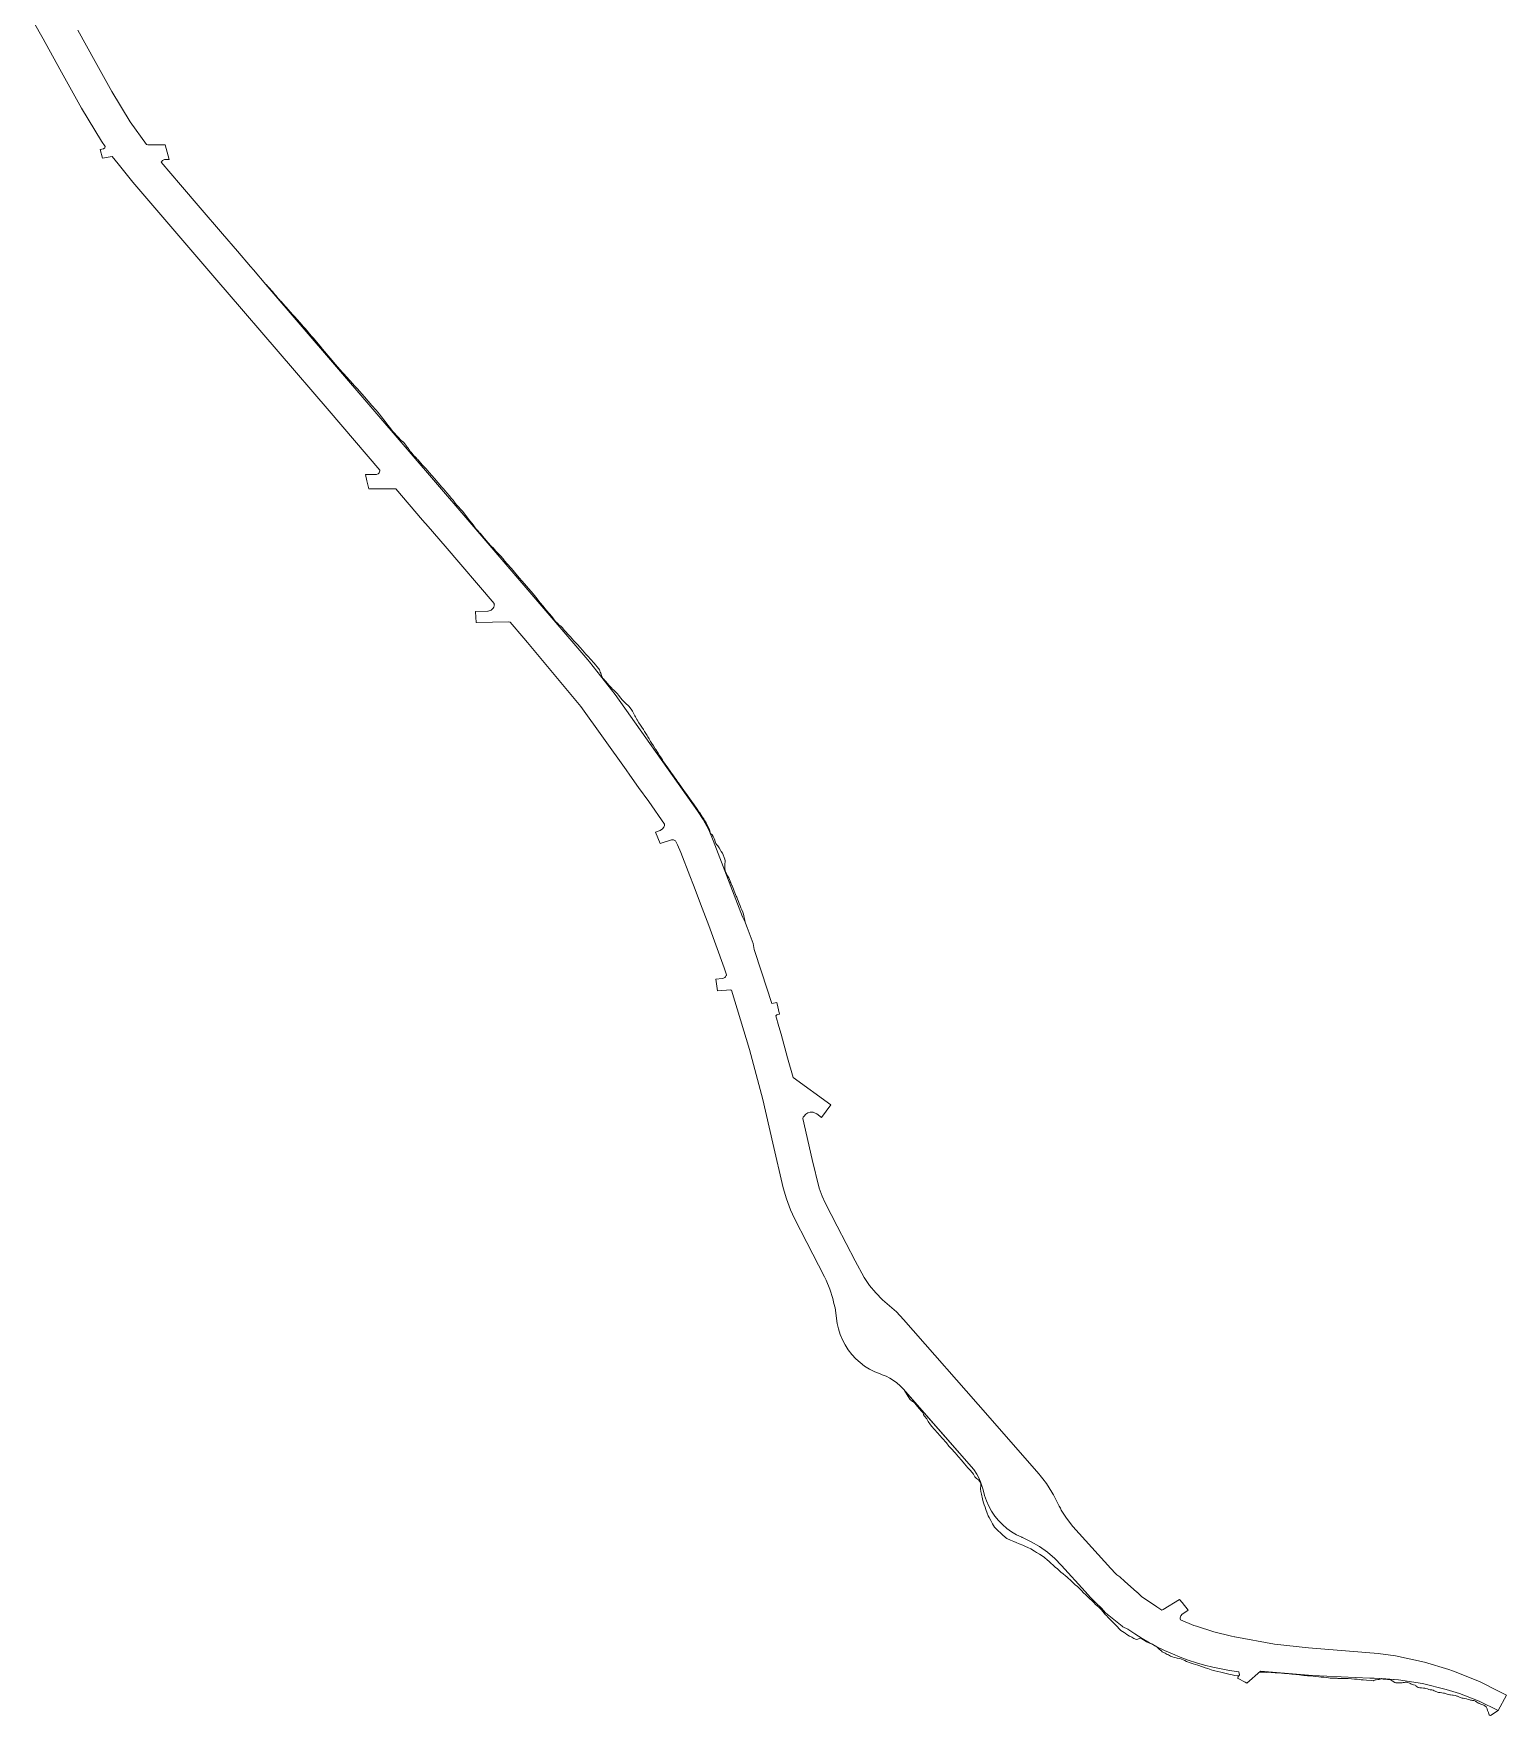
# Model space of a CAD drawing. Header units: inches. Extents: x 704148 to 723432, y 7075344 to 7101810.
# Drawn here: x 717151 to 718431, y 7078696 to 7080157 of the extents above; entities that cross this region are included whole.
import ezdxf

# ---------------------------------------------------------------- set-up
doc = ezdxf.new("R2010")
doc.units = ezdxf.units.IN
doc.header["$MEASUREMENT"] = 0
doc.layers.add('gisdb.gisadmin', color=7, linetype='Continuous', lineweight=9, true_color=0xccf5fc)

msp = doc.modelspace()

# ---------------------------------------------------------------- linework, layer by layer
at = {"layer": 'gisdb.gisadmin'}
msp.add_lwpolyline([(717189.6353, 7080160.0629), (717204.664, 7080132.8843), (717219.0861, 7080106.8027), (717235.2405, 7080080.3799), (717249.4613, 7080060.7335), (717250.4454, 7080060.5016), (717265.6669, 7080060.3555), (717268.9725, 7080047.5899), (717264.9596, 7080047.6157), (717263.1556, 7080046.9722), (717262.3167, 7080045.7903), (717262.179, 7080045.2718), (717278.8755, 7080025.8065), (717296.1113, 7080005.7125), (717315.4853, 7079983.1257), (717328.407, 7079968.0611), (717339.8006, 7079954.7781), (717342.4075, 7079951.7389), (717353.1886, 7079939.17), (717353.1887, 7079939.1699), (717505.6993, 7079761.3683), (717525.2313, 7079738.5973), (717632.9768, 7079612.9842), (717634.4167, 7079611.2964), (717656.6141, 7079582.6955), (717728.226, 7079481.6116), (717733.1489, 7079474.0504), (717737.9081, 7079465.2186), (717741.8794, 7079456.0056), (717767.169, 7079389.4963), (717769.5683, 7079385.0252), (717769.9317, 7079384.0397), (717771.3485, 7079380.1976), (717776.4878, 7079366.2603), (717777.5674, 7079361.1913), (717783.8622, 7079341.8598), (717792.7889, 7079314.1957), (717796.9778, 7079315.0959), (717799.5139, 7079304.9306), (717797.9952, 7079304.5455), (717797.2591, 7079304.315), (717796.6373, 7079303.9306), (717796.1363, 7079303.3983), (717798.819, 7079294.1455), (717800.7647, 7079287.676), (717806.536, 7079267.1256), (717811.2682, 7079249.9068), (717843.9228, 7079226.2211), (717836.0258, 7079215.1169), (717831.7563, 7079218.3042), (717829.9795, 7079219.2989), (717828.6776, 7079219.6906), (717826.6469, 7079219.8412), (717825.9699, 7079219.773), (717824.0102, 7079219.22), (717822.2604, 7079218.1787), (717820.4569, 7079216.1574), (717820.1245, 7079215.5637), (717819.6054, 7079214.249), (717827.828, 7079178.5955), (717833.9185, 7079153.6258), (717836.5138, 7079146.6795), (717839.1703, 7079141.0078), (717849.6194, 7079120.6843), (717865.154, 7079090.4693), (717872.903, 7079076.2032), (717877.7115, 7079069.2612), (717883.1068, 7079062.7647), (717889.0477, 7079056.7632), (717900.9936, 7079046.3388), (717907.3315, 7079039.7012), (717980.3664, 7078956.2051), (718024.6912, 7078905.5312), (718024.9787, 7078905.1968), (718025.8479, 7078904.1857), (718028.1575, 7078901.1965), (718031.3524, 7078897.0614), (718036.2151, 7078889.4845), (718036.964, 7078888.0577), (718037.413, 7078887.2021), (718040.3989, 7078881.5127), (718042.5543, 7078877.4059), (718043.5365, 7078875.5342), (718044.3232, 7078874.0352), (718048.8843, 7078866.9282), (718054.4305, 7078859.75), (718087.342, 7078823.1629), (718091.3764, 7078818.8199), (718092.6936, 7078817.8275), (718095.1736, 7078815.959), (718099.5988, 7078811.9419), (718107.0782, 7078805.1522), (718110.0105, 7078802.7691), (718110.2227, 7078802.5966), (718110.8156, 7078801.9961), (718113.8945, 7078798.8776), (718127.2167, 7078789.7675), (718131.6817, 7078787.0787), (718131.6841, 7078787.0771), (718131.6842, 7078787.0772), (718132.8939, 7078787.56), (718132.894, 7078787.56), (718147.1389, 7078796.3326), (718149.2421, 7078793.7091), (718154.5227, 7078787.1222), (718149.2014, 7078783.1925), (718149.2012, 7078783.1924), (718148.4872, 7078782.5041), (718148.1211, 7078781.9521), (718147.8564, 7078781.3449), (718147.6662, 7078780.3713), (718147.7344, 7078779.3817), (718147.922, 7078778.7464), (718147.9686, 7078778.633), (718159.5121, 7078773.8208), (718161.7022, 7078773.1011), (718176.9993, 7078768.0737), (718192.2241, 7078764.5049), (718194.9209, 7078763.8727), (718194.9211, 7078763.8727), (718195.0061, 7078763.8527), (718229.5048, 7078757.5685), (718259.0587, 7078754.2825), (718319.6207, 7078749.3758), (718334.6876, 7078747.2598), (718359.8184, 7078741.9199), (718381.1306, 7078735.4058), (718384.3881, 7078734.4101), (718386.0281, 7078733.7477), (718408.2098, 7078724.7874), (718424.8132, 7078716.3291), (718431.1022, 7078713.1252), (718423.9465, 7078699.8948), (718423.9449, 7078699.8919), (718407.5474, 7078707.9638), (718390.5089, 7078714.5758), (718378.9043, 7078718.1354), (718358.3126, 7078723.2423), (718337.3705, 7078726.5325), (718316.2213, 7078727.9849), (718312.5474, 7078728.0487), (718262.7111, 7078730.3093), (718217.4513, 7078733.9762), (718205.5215, 7078723.6281), (718204.1149, 7078724.3492), (718197.3095, 7078727.8383), (718198.5925, 7078729.9035), (718198.5926, 7078729.9036), (718199.2408, 7078730.947), (718198.5265, 7078733.4969), (718190.6104, 7078734.6354), (718183.3142, 7078735.943), (718176.0673, 7078737.5013), (718168.8785, 7078739.3085), (718161.7563, 7078741.3625), (718154.7091, 7078743.6607), (718147.7453, 7078746.2005), (718140.8732, 7078748.9788), (718134.1009, 7078751.9924), (718127.4366, 7078755.2376), (718123.7615, 7078757.1868), (718122.9053, 7078757.6932), (718122.8046, 7078757.6943), (718120.8881, 7078758.7107), (718114.4632, 7078762.4074), (718108.1695, 7078766.3233), (718102.0146, 7078770.454), (718097.7034, 7078772.6685), (718097.2752, 7078772.9819), (718082.604, 7078784.7654), (718079.3689, 7078788.6123), (718074.4401, 7078793.2896), (718069.6615, 7078798.1203), (718065.0381, 7078803.0996), (718044.6299, 7078825.7871), (718038.7138, 7078831.8131), (718032.295, 7078837.3006), (718025.4224, 7078842.2077), (718018.1482, 7078846.4972), (718010.5279, 7078850.1364), (718010.3258, 7078850.222), (718010.0095, 7078850.3568), (718005.4752, 7078852.5427), (718001.1488, 7078855.1156), (717997.063, 7078858.0557), (717993.249, 7078861.3408), (717989.7359, 7078864.9457), (717986.5503, 7078868.8431), (717983.7165, 7078873.0034), (717981.2561, 7078877.3948), (717979.1878, 7078881.9839), (717977.5273, 7078886.7358), (717976.2873, 7078891.6144), (717975.3782, 7078895.1908), (717974.1609, 7078898.6745), (717972.6447, 7078902.0388), (717970.8409, 7078905.2581), (717968.1866, 7078909.1549), (717906.8467, 7078979.4192), (717904.3009, 7078982.0906), (717901.5319, 7078984.53), (717898.5609, 7078986.7188), (717895.4105, 7078988.6403), (717892.1045, 7078990.2799), (717888.6683, 7078991.6251), (717886.8176, 7078992.2582), (717882.1579, 7078994.1623), (717877.6819, 7078996.4652), (717873.4237, 7078999.1495), (717869.4156, 7079002.1947), (717865.6882, 7079005.5776), (717862.2698, 7079009.2726), (717859.1865, 7079013.2514), (717856.4616, 7079017.4838), (717854.116, 7079021.9375), (717852.1675, 7079026.5788), (717850.631, 7079031.3722), (717849.518, 7079036.2813), (717847.6949, 7079049.6358), (717846.8012, 7079053.5778), (717845.8278, 7079057.8715), (717843.25, 7079065.9132), (717839.9811, 7079073.6996), (717838.5352, 7079076.6326), (717823.1553, 7079106.5466), (717812.4901, 7079127.2906), (717808.8959, 7079134.964), (717805.3847, 7079144.3619), (717802.7059, 7079154.0301), (717793.7824, 7079192.7228), (717784.9718, 7079230.9258), (717773.4679, 7079274.2743), (717757.7915, 7079325.8395), (717757.2775, 7079325.9449), (717757.0754, 7079325.9863), (717745.4589, 7079325.1961), (717744.06, 7079335.4842), (717749.6667, 7079335.9114), (717750.8671, 7079336.2709), (717751.9335, 7079336.9288), (717752.5337, 7079337.5118), (717753.2221, 7079338.5588), (717753.3332, 7079338.8282), (717753.4405, 7079339.0883), (717751.2668, 7079345.1583), (717737.9426, 7079381.9507), (717732.172, 7079397.127), (717724.5696, 7079417.1205), (717721.5094, 7079425.1686), (717721.5091, 7079425.1694), (717713.8382, 7079445.3432), (717710.9032, 7079452.152), (717710.9029, 7079452.1528), (717709.0973, 7079455.6732), (717709.0671, 7079455.732), (717707.4522, 7079456.3512), (717705.4608, 7079456.3853), (717695.7443, 7079453.2851), (717695.7387, 7079453.2834), (717691.7634, 7079463.163), (717695.7216, 7079464.5694), (717697.8493, 7079465.9021), (717697.8494, 7079465.9021), (717697.8494, 7079465.9022), (717699.0173, 7079467.5433), (717699.4837, 7079468.9838), (717699.5785, 7079470.1528), (717685.7567, 7079489.663), (717677.0515, 7079501.9508), (717669.3725, 7079512.7902), (717666.0869, 7079517.4279), (717626.7587, 7079572.2801), (717580.5444, 7079628.0329), (717577.2793, 7079631.8395), (717565.3388, 7079645.7601), (717563.8384, 7079645.9638), (717536.2371, 7079645.4645), (717535.7022, 7079645.4549), (717535.1893, 7079654.6438), (717535.1682, 7079655.0216), (717546.0019, 7079655.3183), (717546.2991, 7079655.3395), (717546.2992, 7079655.3395), (717546.2993, 7079655.3395), (717547.0063, 7079655.434), (717548.8796, 7079656.1745), (717550.0549, 7079657.1286), (717550.0551, 7079657.1287), (717550.0552, 7079657.1288), (717550.6835, 7079657.9207), (717551.1646, 7079658.8094), (717551.1649, 7079658.8098), (717551.1649, 7079658.8099), (717551.4845, 7079659.7689), (717551.5804, 7079660.2656), (717551.5805, 7079660.2657), (717551.6327, 7079660.769), (717551.5894, 7079660.7893), (717551.6062, 7079661.77), (717508.8548, 7079711.6109), (717494.0156, 7079728.9108), (717489.2947, 7079734.4146), (717465.9982, 7079761.5744), (717465.9982, 7079761.5745), (717455.1643, 7079761.5343), (717442.4943, 7079761.4874), (717440.9145, 7079768.4674), (717439.6982, 7079773.8414), (717439.7005, 7079773.8415), (717449.1648, 7079773.9557), (717450.6808, 7079774.5942), (717451.6084, 7079775.533), (717452.2288, 7079777.0564), (717452.2376, 7079777.6169), (717408.0133, 7079829.175), (717319.4236, 7079932.4556), (717312.2098, 7079940.8657), (717237.5286, 7080027.9313), (717224.6755, 7080044.0995), (717219.6511, 7080050.4198), (717211.1393, 7080048.8209), (717209.0615, 7080056.4971), (717211.8507, 7080057.0787), (717213.0244, 7080057.9291), (717213.5506, 7080058.952), (717210.3521, 7080063.6298), (717192.8326, 7080092.2855), (717174.0335, 7080126.2825), (717159.5162, 7080152.5364), (717151.2651, 7080167.4649)], dxfattribs=at)
for points in [[(717768.244, 7079391.871), (717769.5683, 7079385.0252), (717767.169, 7079389.4963), (717741.8794, 7079456.0056), (717737.9081, 7079465.2186), (717733.1489, 7079474.0504), (717728.226, 7079481.6116), (717656.6141, 7079582.6955), (717634.4167, 7079611.2964), (717632.9768, 7079612.9842), (717525.2313, 7079738.5973), (717505.6993, 7079761.3683), (717353.1887, 7079939.1699), (717353.3879, 7079938.9642), (717355.1196, 7079937.1559), (717356.1124, 7079936.0313), (717356.7709, 7079935.2787), (717357.4294, 7079934.5261), (717358.088, 7079933.7735), (717359.0758, 7079932.6445), (717359.7343, 7079931.8919), (717360.9956, 7079930.3389), (717361.6249, 7079929.5612), (717362.8913, 7079928.0125), (717363.8472, 7079926.8561), (717364.7937, 7079925.6918), (717365.4246, 7079924.9156), (717365.9787, 7079924.732), (717368.3056, 7079922.1168), (717369.9678, 7079920.2488), (717371.2975, 7079918.7545), (717372.2948, 7079917.6337), (717374.6217, 7079915.0185), (717376.2839, 7079913.1505), (717377.946, 7079911.2825), (717380.273, 7079908.6673), (717382.6, 7079906.0521), (717384.2621, 7079904.1841), (717385.9242, 7079902.3161), (717387.5653, 7079900.4301), (717390.1496, 7079897.3769), (717391.1187, 7079896.2319), (717392.7339, 7079894.3237), (717394.3491, 7079892.4154), (717395.6412, 7079890.8888), (717397.2564, 7079888.9806), (717398.5486, 7079887.4539), (717400.4868, 7079885.164), (717402.425, 7079882.8741), (717404.3632, 7079880.5842), (717406.9475, 7079877.531), (717409.2088, 7079874.8594), (717410.824, 7079872.9512), (717413.7313, 7079869.5163), (717415.6695, 7079867.2264), (717417.6478, 7079864.9708), (717419.6464, 7079862.7328), (717421.312, 7079860.8677), (717422.9775, 7079859.0026), (717426.3152, 7079855.2782), (717428.3254, 7079853.05), (717430.3355, 7079850.8218), (717432.3457, 7079848.5936), (717434.6908, 7079845.994), (717436.366, 7079844.1371), (717438.7112, 7079841.5376), (717442.0458, 7079837.8105), (717445.2955, 7079834.0106), (717448.8702, 7079829.8306), (717451.7949, 7079826.4107), (717453.6301, 7079824.0324), (717456.7363, 7079820.1094), (717459.5015, 7079816.5526), (717461.6488, 7079813.7833), (717463.0064, 7079811.6541), (717464.4391, 7079810.2481), (717466.8322, 7079807.6895), (717468.8188, 7079805.4412), (717469.4415, 7079804.6578), (717470.546, 7079803.629), (717472.5928, 7079802.0909), (717473.8927, 7079800.571), (717474.8094, 7079799.3811), (717476.0164, 7079797.7814), (717476.9351, 7079796.5932), (717477.7377, 7079795.3054), (717478.4644, 7079793.9526), (717479.3046, 7079793.3558), (717480.0282, 7079792.659), (717481.1018, 7079790.9449), (717481.6386, 7079790.0879), (717482.2296, 7079789.9361), (717482.9614, 7079789.2463), (717483.6931, 7079788.5565), (717484.0431, 7079788.198), (717484.3649, 7079787.8152), (717484.6849, 7079787.4309), (717485.0049, 7079787.0467), (717485.9649, 7079785.8939), (717489.302, 7079782.1689), (717490.6448, 7079780.6858), (717492.3234, 7079778.832), (717495.3405, 7079775.4912), (717497.2903, 7079773.2113), (717499.8901, 7079770.1713), (717502.4898, 7079767.1313), (717503.1397, 7079766.3713), (717505.7395, 7079763.3314), (717507.3643, 7079761.4314), (717510.2872, 7079758.0099), (717512.2311, 7079755.7248), (717514.4989, 7079753.0589), (717515.7948, 7079751.5355), (717517.5855, 7079749.1191), (717517.8715, 7079748.7056), (717518.7717, 7079747.5016), (717520.6115, 7079745.786), (717522.6512, 7079743.5831), (717523.9041, 7079742.0228), (717527.6476, 7079737.329), (717528.5832, 7079736.1553), (717530.4544, 7079733.8079), (717532.3256, 7079731.4605), (717533.2609, 7079730.2866), (717534.375, 7079728.6072), (717536.2464, 7079726.26), (717536.9279, 7079725.5271), (717538.5356, 7079723.6124), (717538.8529, 7079723.1194), (717539.1812, 7079722.8487), (717542.7323, 7079718.6485), (717545.0262, 7079716.005), (717545.7061, 7079715.2707), (717546.3859, 7079714.5363), (717547.0657, 7079713.802), (717548.0855, 7079712.7005), (717549.4452, 7079711.2318), (717550.4649, 7079710.1303), (717551.8246, 7079708.6616), (717553.1549, 7079707.1677), (717554.8655, 7079705.3413), (717556.9532, 7079703.1796), (717559.3097, 7079700.5897), (717560.601, 7079699.0624), (717562.8607, 7079696.3895), (717566.4118, 7079692.1894), (717569.0112, 7079689.1491), (717570.6561, 7079687.2663), (717573.2737, 7079684.2417), (717575.8691, 7079681.198), (717577.8157, 7079678.9152), (717579.4356, 7079677.011), (717585.2595, 7079670.1492), (717588.7596, 7079665.9053), (717591.5956, 7079662.4093), (717593.8316, 7079659.716), (717597.0482, 7079655.8878), (717601.5384, 7079650.5169), (717602.9965, 7079648.4739), (717603.5796, 7079647.6566), (717604.8225, 7079646.0877), (717606.691, 7079644.3968), (717607.8126, 7079643.3826), (717609.3086, 7079642.0309), (717610.431, 7079641.0174), (717610.7804, 7079640.6583), (717612.4439, 7079638.7915), (717613.4424, 7079637.6718), (717615.7738, 7079635.0604), (717617.7736, 7079632.8233), (717620.776, 7079629.47), (717622.1114, 7079627.9805), (717623.7816, 7079626.1194), (717626.1214, 7079623.5152), (717628.1285, 7079621.2844), (717631.1418, 7079617.9404), (717632.8172, 7079616.0838), (717635.5425, 7079613.0651), (717637.9887, 7079610.3543), (717639.7376, 7079608.4175), (717640.7425, 7079607.2181), (717642.3636, 7079605.1753), (717642.9215, 7079604.2855), (717643.3631, 7079603.3032), (717643.7343, 7079602.2668), (717644.1051, 7079601.2321), (717644.8772, 7079599.1936), (717645.9005, 7079596.7019), (717646.4022, 7079596.4344), (717646.7752, 7079596.0669), (717647.4957, 7079595.3119), (717648.1093, 7079594.4746), (717648.7937, 7079593.6911), (717649.8212, 7079592.5158), (717651.536, 7079590.5562), (717651.8793, 7079590.1641), (717653.3097, 7079588.6365), (717654.4289, 7079587.5225), (717655.209, 7079586.8032), (717656.3558, 7079585.705), (717657.4476, 7079584.5649), (717658.5254, 7079583.4387), (717659.4563, 7079582.2599), (717660.6353, 7079580.6441), (717661.2251, 7079579.8364), (717662.8888, 7079577.9513), (717663.2551, 7079577.598), (717665.0285, 7079575.7906), (717666.527, 7079574.4011), (717667.7185, 7079573.407), (717668.7873, 7079572.3259), (717669.4135, 7079571.544), (717670.5517, 7079569.8993), (717671.6614, 7079568.2344), (717672.8749, 7079566.0304), (717673.797, 7079564.2326), (717674.2487, 7079563.327), (717675.4212, 7079561.0939), (717675.7059, 7079560.6829), (717677.2658, 7079558.1114), (717678.6322, 7079556.0156), (717679.7434, 7079554.3518), (717681.1218, 7079552.2646), (717682.2177, 7079550.5899), (717683.2966, 7079548.9032), (717684.349, 7079547.1978), (717685.1237, 7079545.9083), (717686.0846, 7079544.138), (717687.4282, 7079542.0261), (717688.5074, 7079540.3396), (717689.8573, 7079538.2321), (717691.4786, 7079535.7042), (717692.0194, 7079534.8618), (717693.3722, 7079532.7563), (717693.9119, 7079531.9132), (717695.2592, 7079529.8039), (717696.6075, 7079527.6953), (717697.6869, 7079526.009), (717698.7671, 7079524.3232), (717700.1634, 7079522.2486), (717700.7408, 7079521.4321), (717701.8961, 7079519.7995), (717703.052, 7079518.1674), (717703.9194, 7079516.9437), (717705.6552, 7079514.4968), (717706.8126, 7079512.8657), (717708.5486, 7079510.419), (717709.7059, 7079508.7879), (717710.5739, 7079507.5646), (717711.4408, 7079506.3404), (717711.7293, 7079505.932), (717713.7494, 7079503.0739), (717715.4819, 7079500.6247), (717715.7708, 7079500.2166), (717716.3485, 7079499.4003), (717717.2153, 7079498.1761), (717718.0822, 7079496.9521), (717719.5277, 7079494.9123), (717721.5523, 7079492.0573), (717722.9992, 7079490.0186), (717723.8676, 7079488.7955), (717725.3155, 7079486.7574), (717727.3435, 7079483.9048), (717729.4734, 7079480.9103), (717730.1436, 7079479.9679), (717732.3463, 7079476.5728), (717733.5541, 7079474.6006), (717734.4605, 7079473.1213), (717735.6477, 7079471.1347), (717735.9174, 7079470.6227), (717736.996, 7079468.5756), (717738.3452, 7079466.0161), (717738.6067, 7079465.4998), (717739.2445, 7079463.2455), (717739.5464, 7079462.1168), (717739.7672, 7079461.5848), (717740.7821, 7079460.767), (717741.8419, 7079459.3253), (717742.6594, 7079457.7743), (717743.1139, 7079456.1353), (717743.5649, 7079454.702), (717744.1284, 7079453.3115), (717745.1189, 7079452.0834), (717745.7837, 7079451.2663), (717746.9589, 7079449.5734), (717748.2908, 7079447.4052), (717748.6827, 7079446.4844), (717749.8215, 7079444.7777), (717750.4646, 7079443.4175), (717751.3217, 7079441.0687), (717751.8354, 7079439.6593), (717752.2507, 7079438.2124), (717752.2341, 7079437.1363), (717752.005, 7079435.9793), (717751.8617, 7079435.3899), (717751.8825, 7079433.793), (717751.9166, 7079432.7362), (717751.9506, 7079431.6792), (717752.1507, 7079429.6156), (717752.7734, 7079428.2476), (717753.6955, 7079426.4585), (717754.3886, 7079425.1173), (717755.3231, 7079423.3329), (717755.953, 7079421.9676), (717756.5214, 7079420.579), (717756.7106, 7079420.116), (717757.0892, 7079419.1901), (717757.4679, 7079418.2643), (717758.0361, 7079416.8756), (717758.2256, 7079416.4127), (717758.794, 7079415.024), (717759.3444, 7079413.6285), (717760.0785, 7079411.7679), (717760.629, 7079410.3725), (717761.2494, 7079409.0036), (717761.8601, 7079407.6311), (717762.2343, 7079406.7035), (717762.9615, 7079404.8403), (717763.6811, 7079402.9742), (717764.4367, 7079401.1218), (717765.1637, 7079399.2586), (717765.9482, 7079397.4172), (717766.7157, 7079395.5693), (717767.4844, 7079393.7219)], [(718108.1695, 7078766.3233), (718114.4632, 7078762.4074), (718120.8881, 7078758.7107), (718122.8046, 7078757.6943), (718122.2978, 7078757.7), (718118.4284, 7078759.6021), (718117.9518, 7078759.8535), (718116.5595, 7078760.6736), (718115.6313, 7078761.2202), (718114.2391, 7078762.04), (718113.3107, 7078762.5865), (718111.987, 7078762.4874), (718110.8565, 7078761.6822), (718109.551, 7078761.6428), (718107.4623, 7078762.425), (718105.4959, 7078763.4122), (718103.5681, 7078764.4664), (718101.2499, 7078765.9275), (718099.9394, 7078766.922), (718098.9786, 7078767.4598), (718096.1998, 7078769.2281), (718094.2343, 7078771.1802), (718093.0991, 7078772.4019), (718091.6249, 7078774.0708), (718089.7415, 7078776.0866), (718087.8075, 7078778.0238), (718086.2743, 7078779.5822), (718085.124, 7078780.7459), (718083.5882, 7078782.29), (718082.8211, 7078783.0609), (718081.7143, 7078784.2649), (718079.2781, 7078787.2202), (718076.9672, 7078789.494), (718074.1922, 7078792.062), (718072.6062, 7078793.531), (718071.0196, 7078795.0015), (718068.6994, 7078797.2696), (718066.8233, 7078799.2165), (718065.2499, 7078800.7087), (718063.6294, 7078802.1373), (718061.9624, 7078804.0004), (718060.2116, 7078805.7881), (718058.3514, 7078807.4774), (718056.4771, 7078809.154), (718055.3529, 7078810.1604), (718053.9171, 7078811.5589), (718053.2519, 7078812.3056), (718052.0477, 7078813.2399), (718050.6285, 7078814.6534), (718049.1914, 7078816.0508), (718047.8983, 7078816.9052), (718045.8904, 7078818.4616), (718043.9768, 7078820.103), (718042.482, 7078821.4484), (718040.9879, 7078822.7945), (718039.0794, 7078824.4403), (718037.2299, 7078826.1393), (718035.2871, 7078827.7543), (718033.4614, 7078829.4746), (718032.3908, 7078830.5292), (718029.7715, 7078832.8807), (718027.6103, 7078834.2993), (718025.3666, 7078835.6436), (718022.6832, 7078837.265), (718020.9001, 7078838.3511), (718017.8166, 7078840.2851), (718015.3372, 7078841.4174), (718013.3381, 7078842.3092), (718010.8404, 7078843.4251), (718007.8425, 7078844.7635), (718005.2382, 7078845.7835), (718003.1415, 7078846.5876), (718000.0981, 7078847.885), (717997.1263, 7078849.247), (717995.9597, 7078850.2151), (717992.9463, 7078852.8847), (717991.4452, 7078854.2245), (717989.5721, 7078855.9022), (717987.7442, 7078857.6206), (717986.4163, 7078859.1162), (717984.5906, 7078862.1816), (717983.0747, 7078864.8532), (717981.5157, 7078867.4859), (717980.8232, 7078868.8806), (717979.9056, 7078871.4178), (717978.8318, 7078874.487), (717978.1502, 7078876.564), (717977.2141, 7078878.4121), (717976.4296, 7078881.069), (717975.7854, 7078883.8521), (717974.8877, 7078887.7523), (717974.4443, 7078890.0435), (717974.0235, 7078892.3552), (717974.4115, 7078895.3942), (717974.36, 7078896.693), (717973.355, 7078899.1516), (717972.307, 7078900.2265), (717970.6399, 7078901.4169), (717969.32, 7078902.9198), (717968.024, 7078905.1166), (717966.7634, 7078906.6727), (717965.1211, 7078908.558), (717963.1503, 7078910.8204), (717960.1941, 7078914.2139), (717957.5664, 7078917.2304), (717954.9387, 7078920.2469), (717951.9825, 7078923.6405), (717948.6979, 7078927.4111), (717946.7271, 7078929.6734), (717944.4279, 7078932.3129), (717940.8148, 7078936.4605), (717936.8732, 7078940.9853), (717934.2455, 7078944.0018), (717931.6178, 7078947.0183), (717929.9755, 7078948.9036), (717929.6679, 7078949.2995), (717929.405, 7078949.7355), (717929.142, 7078950.1714), (717928.5782, 7078951.0093), (717928.3289, 7078951.4576), (717927.4065, 7078953.318), (717925.4635, 7078955.6053), (717924.5107, 7078956.7658), (717924.2362, 7078958.5365), (717923.2508, 7078959.6676), (717920.9515, 7078962.3071), (717918.3238, 7078965.3236), (717916.6815, 7078967.2089), (717915.9885, 7078967.9305), (717914.9823, 7078968.3704), (717913.0703, 7078970.0132), (717912.6851, 7078970.3392), (717908.0549, 7078978.0353), (717968.1866, 7078909.1549), (717970.8409, 7078905.2581), (717972.6447, 7078902.0388), (717974.1609, 7078898.6745), (717975.3782, 7078895.1908), (717976.2873, 7078891.6144), (717977.5273, 7078886.7358), (717979.1878, 7078881.9839), (717981.2561, 7078877.3948), (717983.7165, 7078873.0034), (717986.5503, 7078868.8431), (717989.7359, 7078864.9457), (717993.249, 7078861.3408), (717997.063, 7078858.0557), (718001.1488, 7078855.1156), (718005.4752, 7078852.5427), (718010.0095, 7078850.3568), (718010.3258, 7078850.222), (718010.5279, 7078850.1364), (718018.1482, 7078846.4972), (718025.4224, 7078842.2077), (718032.295, 7078837.3006), (718038.7138, 7078831.8131), (718044.6299, 7078825.7871), (718065.0381, 7078803.0996), (718069.6615, 7078798.1203), (718074.4401, 7078793.2896), (718079.3689, 7078788.6123), (718082.604, 7078784.7654), (718097.2752, 7078772.9819), (718097.7034, 7078772.6685), (718102.0146, 7078770.454)], [(718199.2408, 7078730.947), (718198.5926, 7078729.9036), (718198.7684, 7078730.2921), (718197.758, 7078729.9627), (718197.2173, 7078729.9973), (718195.0813, 7078730.3151), (718192.9587, 7078730.7142), (718191.378, 7078731.0745), (718189.8017, 7078731.4532), (718187.702, 7078731.9585), (718182.9838, 7078733.0979), (718180.3654, 7078733.7323), (718177.7482, 7078734.3678), (718176.7015, 7078734.6223), (718174.6097, 7078735.1378), (718171.5408, 7078736.1712), (718169.4982, 7078736.8604), (718166.9481, 7078737.7222), (718162.874, 7078739.1023), (718160.8391, 7078739.7929), (718158.8052, 7078740.4842), (718156.2638, 7078741.349), (718153.2683, 7078742.5402), (718151.7865, 7078743.1762), (718148.8268, 7078744.4481), (718147.2562, 7078744.873), (718145.122, 7078745.3612), (718144.0525, 7078745.6061), (718142.4453, 7078745.9744), (718140.8607, 7078746.4074), (718139.3694, 7078747.0662), (718137.4285, 7078748.0517), (718136.459, 7078748.5445), (718134.5219, 7078749.53), (718132.5968, 7078750.5369), (718132.1242, 7078750.8063), (718131.3004, 7078751.5969), (718130.8392, 7078751.8869), (718129.1378, 7078753.3301), (718127.5, 7078754.8747), (718125.6843, 7078756.0495), (718123.7618, 7078757.1866), (718127.4366, 7078755.2376), (718134.1009, 7078751.9924), (718140.8732, 7078748.9788), (718147.7453, 7078746.2005), (718154.7091, 7078743.6607), (718161.7563, 7078741.3625), (718168.8785, 7078739.3085), (718176.0673, 7078737.5013), (718183.3142, 7078735.943), (718190.6104, 7078734.6354), (718198.5265, 7078733.4969)], [(718217.4513, 7078733.9762), (718262.7111, 7078730.3093), (718312.5474, 7078728.0487), (718316.2213, 7078727.9849), (718325.9055, 7078727.3199), (718325.8973, 7078727.3118), (718325.383, 7078727.0557), (718324.882, 7078726.9137), (718324.4077, 7078727.0184), (718323.9474, 7078727.2589), (718323.4746, 7078727.3847), (718322.9965, 7078727.4596), (718322.5153, 7078727.5039), (718321.5112, 7078727.154), (718321.0103, 7078726.9794), (718320.5127, 7078726.8322), (718319.5348, 7078726.7112), (718318.068, 7078726.4985), (718317.0804, 7078726.4247), (718316.5603, 7078726.197), (718316.0403, 7078725.9693), (718315.5202, 7078725.7415), (718314.0236, 7078725.8451), (718309.5363, 7078726.1833), (718306.5447, 7078726.4089), (718305.049, 7078726.5216), (718301.5706, 7078726.9302), (718299.0712, 7078727.0386), (718296.5816, 7078727.2684), (718293.5941, 7078727.5442), (718291.5965, 7078727.6538), (718289.0761, 7078727.5033), (718286.0846, 7078727.7304), (718284.5814, 7078727.7514), (718284.0822, 7078727.7814), (718283.0886, 7078727.9008), (718281.586, 7078727.9297), (718280.0832, 7078727.955), (718278.0814, 7078728.0134), (718276.5906, 7078728.1887), (718274.6069, 7078728.47), (718272.6182, 7078728.6902), (718272.1138, 7078728.6565), (718270.125, 7078728.8754), (718268.1284, 7078728.9985), (718265.1444, 7078729.3177), (718263.1574, 7078729.5581), (718260.6698, 7078729.8123), (718258.1778, 7078730.0131), (718256.1895, 7078730.2386), (718255.1957, 7078730.3554), (718253.2069, 7078730.5737), (718251.2194, 7078730.8098), (718249.2281, 7078730.9975), (718248.2347, 7078731.1201), (718244.7445, 7078731.3821), (718242.2582, 7078731.6522), (718239.7685, 7078731.8799), (718238.2784, 7078732.0636), (718237.2836, 7078732.1675), (718235.7904, 7078732.3125), (718232.7976, 7078732.5221), (718230.302, 7078732.6785), (718228.8042, 7078732.7654), (718227.3109, 7078732.9089), (718226.8124, 7078732.9475), (718225.3168, 7078733.0632), (718224.3152, 7078733.0843), (718223.3118, 7078733.0823), (718222.2984, 7078732.957), (718221.2979, 7078732.991), (718220.2997, 7078733.0541), (718218.7978, 7078733.0909), (718217.7932, 7078733.0749), (718216.4446, 7078733.1029)], [(718337.3705, 7078726.5325), (718358.3126, 7078723.2423), (718378.9043, 7078718.1354), (718390.5089, 7078714.5758), (718407.5474, 7078707.9638), (718423.9449, 7078699.8919), (718417.4266, 7078695.5862), (718416.5797, 7078695.7216), (718416.1659, 7078696.1034), (718415.9444, 7078696.7336), (718415.5066, 7078698.0157), (718415.059, 7078699.2925), (718414.8303, 7078699.9266), (718414.3738, 7078701.2079), (718413.88, 7078702.4254), (718413.595, 7078702.9577), (718412.4069, 7078703.8487), (718411.5775, 7078704.365), (718409.7738, 7078705.0805), (718407.4974, 7078705.9207), (718407.0419, 7078706.0875), (718406.208, 7078706.5993), (718405.3903, 7078707.1516), (718404.1509, 7078707.9554), (718403.7066, 7078708.1505), (718402.7998, 7078708.497), (718401.8098, 7078708.6405), (718400.7942, 7078708.7166), (718399.7908, 7078708.817), (718399.3394, 7078708.9911), (718397.9823, 7078709.505), (718396.5803, 7078709.9028), (718395.1448, 7078710.2091), (718393.694, 7078710.4683), (718392.7408, 7078710.6742), (718391.7836, 7078710.8664), (718390.8981, 7078711.2518), (718388.6718, 7078712.1859), (718388.1935, 7078712.2801), (718386.816, 7078712.7232), (718384.9099, 7078713.108), (718384.4223, 7078713.1696), (718382.4842, 7078713.4433), (718382.0034, 7078713.5206), (718380.5863, 7078713.8258), (718379.6246, 7078713.9734), (718378.7269, 7078714.3204), (718377.8391, 7078714.7009), (718377.354, 7078714.7588), (718376.3835, 7078714.8705), (718374.9326, 7078715.0461), (718373.5523, 7078715.4527), (718373.0715, 7078715.5175), (718372.0521, 7078715.444), (718371.1522, 7078715.781), (718370.7079, 7078715.97), (718368.4943, 7078716.957), (718367.6059, 7078717.3475), (718366.1968, 7078717.6515), (718364.7604, 7078717.8474), (718363.8615, 7078718.2038), (718362.4664, 7078718.5582), (718361.0733, 7078718.9206), (718360.1332, 7078719.1157), (718359.1817, 7078719.2619), (718357.2701, 7078719.5091), (718356.2919, 7078719.5295), (718355.8075, 7078719.5583), (718354.4033, 7078719.8611), (718353.509, 7078720.2571), (718352.6759, 7078720.9486), (718352.2998, 7078721.4935), (718351.8661, 7078721.7693), (718350.4667, 7078722.1308), (718349.5266, 7078722.3381), (718348.6121, 7078722.6766), (718348.1929, 7078723.0445), (718347.2895, 7078723.4542), (718346.8184, 7078723.5594), (718345.4613, 7078724.1838), (718344.5162, 7078724.3867), (718343.5243, 7078724.3253), (718342.5204, 7078724.1849), (718341.5192, 7078724.048), (718340.5146, 7078723.8771), (718339.5254, 7078723.7871), (718338.0747, 7078723.8436), (718336.1349, 7078723.8639), (718335.1645, 7078723.8602), (718334.2407, 7078724.1774), (718332.0027, 7078725.5485), (718331.1135, 7078726.1824), (718330.1994, 7078726.6477), (718329.7249, 7078726.7479), (718328.7581, 7078726.805), (718327.791, 7078726.8555), (718326.3614, 7078727.1123), (718326.1638, 7078727.3021)]]:
    msp.add_lwpolyline(points, close=True, dxfattribs=at)

doc.saveas('drawing.dxf')
